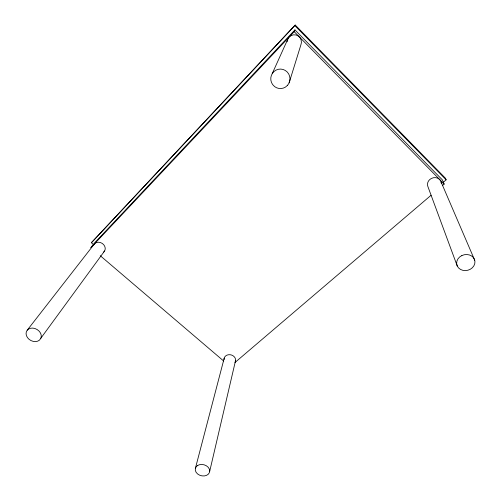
<?xml version="1.0" encoding="UTF-8"?>
<svg xmlns="http://www.w3.org/2000/svg" width="501" height="501" viewBox="0 0 501 501"><rect width="100%" height="100%" fill="white"/><g stroke="black" fill="none" stroke-linecap="round" stroke-linejoin="round"><path stroke-width="0.75" d="M209.712 471.272L235.595 360.394M195.384 468.379L224.216 358.165M289.146 82.803L300.8 45.171A7.421 7.171 -80.6 0 0 296.016 34.976A7.421 7.171 -80.6 0 0 287.104 41.765M294.951 29.891L94.658 242.81L90.844 247.694L294.206 31.669L294.951 29.891L442.295 179.803L444.174 184.092L442.396 185.614M93.731 244.782L91.364 242.753L295.227 25.05L445.389 178.149L446.147 179.821L443.178 182.358M272.212 73.641L288.207 38.27M94.301 244.043L27.223 330.197A7.972 6.325 29.6 0 0 29.121 339.365A7.972 6.325 29.6 0 0 39.404 340.198L104.603 250.97A6.225 5.329 32.4 0 0 103.651 244.651L102.26 243.43A6.225 5.329 32.4 0 0 93.725 244.939M91.364 242.753L295.227 25.05M103.588 252.191L104.603 250.97M234.944 362.53L431.098 195.246M100.238 255.704L223.665 361.014M294.206 31.669L444.174 184.092M294.939 25.714L446.147 179.821M441.149 182.132L474.766 260.332M457.238 265.975L427.979 186.81A7.008 6.331 -20.9 0 1 429.639 179.659L431.336 178.456A7.008 6.331 -20.9 0 1 441.325 183.391M224.104 359.618A5.818 4.878 14.2 0 1 224.83 356.837L225.895 355.754A5.818 4.878 14.2 0 1 233.071 355.766A5.818 4.878 14.2 0 1 235.22 361.797M27.248 330.165A7.972 6.325 29.6 0 1 37.249 329.614L39.078 331.117A7.972 6.325 29.6 0 1 40.625 338.745M197.425 465.617L196.123 466.851A7.333 5.649 14.3 0 0 201.947 475.869A7.333 5.649 14.3 0 0 209.286 468.942A7.333 5.649 14.3 0 0 197.425 465.617M287.612 85.239L285.432 87.111A9.744 9.607 84.8 0 1 274.667 86.642L272.65 84.594A9.744 9.607 84.8 0 1 274.11 71.405A9.744 9.607 84.8 0 1 287.192 71.969A9.744 9.607 84.8 0 1 287.612 85.239M461.872 255.548L459.592 257.032A9.243 7.96 -14.2 0 0 458.578 267.96L460.557 269.469A9.243 7.96 -14.2 0 0 472.305 267.797A9.243 7.96 -14.2 0 0 473.282 257.458A9.243 7.96 -14.2 0 0 461.872 255.548"/></g></svg>
